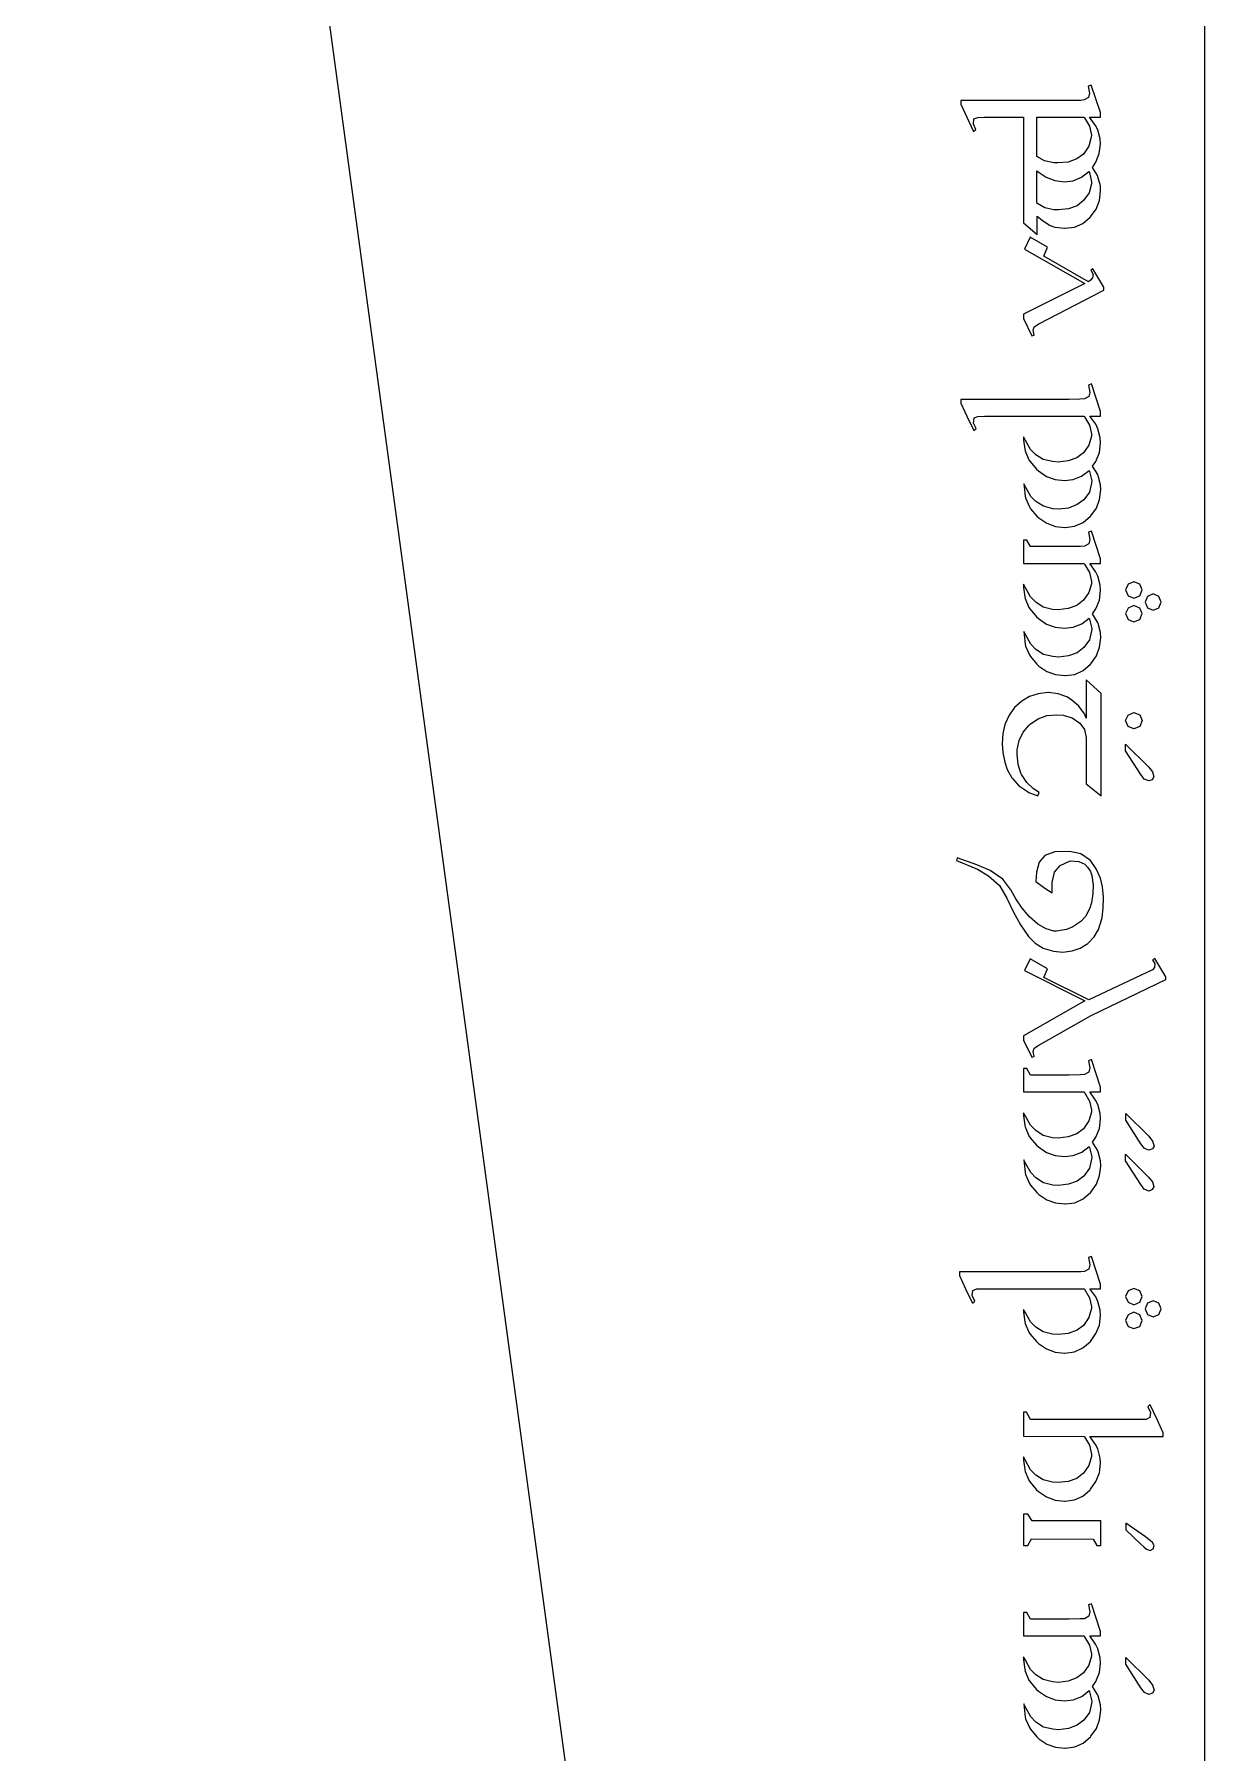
# Model space of a CAD drawing. Header units: inches. Extents: x 0.5 to 23.6, y 0.2 to 34.6.
# Drawn here: x 0.48 to 5.01, y 15.51 to 22.16 of the extents above; entities that cross this region are included whole.
import ezdxf

# ---------------------------------------------------------------- set-up
doc = ezdxf.new("R2010")
doc.units = ezdxf.units.IN
doc.header["$MEASUREMENT"] = 0
doc.layers.add('cut', color=6, linetype='Continuous', lineweight=0)
doc.layers.add('etch', color=1, linetype='Continuous', lineweight=0)

msp = doc.modelspace()

# ---------------------------------------------------------------- linework, layer by layer
at = {"layer": 'cut'}
for p, q in [((5.0067, 34.569), (5.0067, 2.3782)), ((0.4785, 30.6327), (4.0678, 4.1441))]:
    msp.add_line(p, q, dxfattribs=at)
at = {"layer": 'etch', "color": 1, "lineweight": 0}
for p, q in [((4.5676, 21.966), (4.5563, 21.9613)), ((4.5563, 21.9613), (4.5619, 21.9341)), ((4.6033, 21.8598), (4.5676, 21.966)), ((4.4811, 21.9068), (4.0629, 21.9068)), ((4.0629, 21.9068), (4.0629, 21.8918)), ((4.0629, 21.8918), (4.0864, 21.842)), ((4.5281, 21.9068), (4.4811, 21.9068)), ((4.5403, 21.9087), (4.5281, 21.9068)), ((4.5572, 21.9172), (4.5403, 21.9087)), ((4.5619, 21.9341), (4.5572, 21.9172)), ((4.0864, 21.842), (4.1127, 21.7865)), ((4.1118, 21.8147), (4.1136, 21.8354)), ((4.1212, 21.794), (4.1118, 21.8147)), ((4.1136, 21.8354), (4.1287, 21.841)), ((4.1287, 21.841), (4.1541, 21.842)), ((4.1541, 21.842), (4.3063, 21.842)), ((4.3063, 21.842), (4.3063, 21.4332)), ((4.358, 21.842), (4.5394, 21.842)), ((4.358, 21.6897), (4.358, 21.842)), ((4.5394, 21.842), (4.5422, 21.8392)), ((4.5422, 21.8392), (4.5619, 21.8072)), ((4.5619, 21.842), (4.6033, 21.842)), ((4.5845, 21.81), (4.5619, 21.842)), ((4.6033, 21.842), (4.6033, 21.8598)), ((4.1127, 21.7865), (4.1212, 21.794)), ((4.5676, 21.764), (4.5591, 21.7292)), ((4.5619, 21.8072), (4.5685, 21.7724)), ((4.5685, 21.7724), (4.5676, 21.764)), ((4.5929, 21.7931), (4.5845, 21.81)), ((4.6023, 21.7583), (4.5929, 21.7931)), ((4.6033, 21.7377), (4.6023, 21.7583)), ((4.3871, 21.6728), (4.358, 21.6897)), ((4.5121, 21.6803), (4.4783, 21.6681)), ((4.5375, 21.6991), (4.5121, 21.6803)), ((4.5591, 21.7292), (4.5375, 21.6991)), ((4.5854, 21.6672), (4.5986, 21.701)), ((4.5986, 21.701), (4.6033, 21.7377)), ((4.358, 21.6343), (4.3627, 21.6296)), ((4.358, 21.5093), (4.358, 21.6343)), ((4.3627, 21.6296), (4.3937, 21.6089)), ((4.4238, 21.6653), (4.3871, 21.6728)), ((4.4388, 21.6644), (4.4238, 21.6653)), ((4.4783, 21.6681), (4.4388, 21.6644)), ((4.5309, 21.6089), (4.5591, 21.6315)), ((4.5591, 21.6315), (4.5619, 21.6277)), ((4.5619, 21.6277), (4.5694, 21.592)), ((4.5732, 21.6474), (4.5854, 21.6672)), ((4.592, 21.6155), (4.5732, 21.6474)), ((4.5939, 21.6108), (4.592, 21.6155)), ((4.3937, 21.6089), (4.4275, 21.5967)), ((4.4275, 21.5967), (4.4642, 21.592)), ((4.4642, 21.592), (4.498, 21.5957)), ((4.498, 21.5957), (4.5309, 21.6089)), ((4.56, 21.5488), (4.5384, 21.5187)), ((4.5694, 21.5835), (4.56, 21.5488)), ((4.5694, 21.592), (4.5694, 21.5835)), ((4.6033, 21.576), (4.5939, 21.6108)), ((4.5995, 21.5196), (4.6042, 21.5563)), ((4.6042, 21.5563), (4.6033, 21.576)), ((4.3881, 21.4914), (4.358, 21.5093)), ((4.4238, 21.483), (4.3881, 21.4914)), ((4.4407, 21.483), (4.4238, 21.483)), ((4.4802, 21.4867), (4.4407, 21.483)), ((4.5131, 21.4989), (4.4802, 21.4867)), ((4.5384, 21.5187), (4.5131, 21.4989)), ((4.5657, 21.4557), (4.5873, 21.4858)), ((4.5873, 21.4858), (4.5995, 21.5196)), ((4.3063, 21.4332), (4.3589, 21.3871)), ((4.3589, 21.3871), (4.3589, 21.4585)), ((4.3589, 21.4585), (4.3796, 21.4416)), ((4.3796, 21.4416), (4.4097, 21.4228)), ((4.4097, 21.4228), (4.4275, 21.4162)), ((4.4275, 21.4162), (4.4651, 21.4115)), ((4.467, 21.4115), (4.5037, 21.4162)), ((4.5037, 21.4162), (4.5356, 21.4303)), ((4.5356, 21.4303), (4.5638, 21.4548)), ((4.5638, 21.4548), (4.5657, 21.4557)), ((4.3317, 21.3768), (4.3091, 21.3307)), ((4.3993, 21.3382), (4.3317, 21.3768)), ((4.4651, 21.4115), (4.467, 21.4115)), ((4.3091, 21.3307), (4.5431, 21.1982)), ((4.3843, 21.3035), (4.3993, 21.3382)), ((4.5572, 21.2048), (4.3843, 21.3035)), ((4.5732, 21.2198), (4.5647, 21.2104)), ((4.5741, 21.2546), (4.5666, 21.249)), ((4.5666, 21.249), (4.576, 21.233)), ((4.576, 21.233), (4.5732, 21.2198)), ((4.6164, 21.1832), (4.5741, 21.2546)), ((4.5431, 21.1982), (4.3063, 21.0789)), ((4.3646, 21.0422), (4.6164, 21.1719)), ((4.5647, 21.2104), (4.5572, 21.2048)), ((4.6164, 21.1719), (4.6164, 21.1832)), ((4.3063, 21.0789), (4.3063, 21.0619)), ((4.3063, 21.0619), (4.3383, 20.9952)), ((4.343, 21.0178), (4.3477, 21.03)), ((4.3477, 20.998), (4.343, 21.0178)), ((4.3477, 21.03), (4.3646, 21.0422)), ((4.3383, 20.9952), (4.3477, 20.998)), ((4.482, 20.749), (4.0629, 20.749)), ((4.0629, 20.749), (4.0629, 20.7349)), ((4.5234, 20.7499), (4.482, 20.749)), ((4.5413, 20.7509), (4.5234, 20.7499)), ((4.5582, 20.7603), (4.5413, 20.7509)), ((4.5685, 20.8091), (4.5572, 20.8044)), ((4.5572, 20.8044), (4.5629, 20.7762)), ((4.5629, 20.7762), (4.5582, 20.7603)), ((4.6033, 20.702), (4.5685, 20.8091)), ((4.0629, 20.7349), (4.0864, 20.6841)), ((4.0864, 20.6841), (4.1136, 20.6287)), ((4.1146, 20.6776), (4.1296, 20.6832)), ((4.1296, 20.6832), (4.155, 20.6841)), ((4.155, 20.6841), (4.5403, 20.6841)), ((4.5403, 20.6841), (4.5422, 20.6823)), ((4.5422, 20.6823), (4.5619, 20.6494)), ((4.5854, 20.6531), (4.5629, 20.6841)), ((4.5629, 20.6841), (4.6033, 20.6841)), ((4.6033, 20.6841), (4.6033, 20.702)), ((4.1127, 20.6569), (4.1146, 20.6776)), ((4.1221, 20.6362), (4.1127, 20.6569)), ((4.1136, 20.6287), (4.1221, 20.6362)), ((4.5619, 20.6494), (4.5685, 20.6155)), ((4.5939, 20.6353), (4.5854, 20.6531)), ((4.6023, 20.6005), (4.5939, 20.6353)), ((4.3138, 20.5902), (4.3063, 20.6043)), ((4.3063, 20.6043), (4.3063, 20.592)), ((4.3063, 20.592), (4.311, 20.5563)), ((4.311, 20.5563), (4.3129, 20.5497)), ((4.3129, 20.5497), (4.327, 20.515)), ((4.3336, 20.5554), (4.3138, 20.5902)), ((4.3533, 20.5347), (4.3336, 20.5554)), ((4.5591, 20.5723), (4.5384, 20.5422)), ((4.5685, 20.6071), (4.5591, 20.5723)), ((4.5685, 20.6155), (4.5685, 20.6071)), ((4.5995, 20.5432), (4.6033, 20.5808)), ((4.6033, 20.5808), (4.6023, 20.6005)), ((4.327, 20.515), (4.3317, 20.5084)), ((4.3317, 20.5084), (4.3561, 20.4793)), ((4.3824, 20.5169), (4.3533, 20.5347)), ((4.4181, 20.5084), (4.3824, 20.5169)), ((4.4398, 20.5065), (4.4181, 20.5084)), ((4.4792, 20.5112), (4.4398, 20.5065)), ((4.5121, 20.5234), (4.4792, 20.5112)), ((4.5384, 20.5422), (4.5121, 20.5234)), ((4.5732, 20.4905), (4.5864, 20.5093)), ((4.5929, 20.4586), (4.5732, 20.4905)), ((4.5864, 20.5093), (4.5995, 20.5432)), ((4.3148, 20.4088), (4.3072, 20.4229)), ((4.3072, 20.4229), (4.3082, 20.4107)), ((4.3561, 20.4793), (4.3636, 20.4727)), ((4.3636, 20.4727), (4.3946, 20.4511)), ((4.3946, 20.4511), (4.4285, 20.4389)), ((4.4285, 20.4389), (4.4642, 20.4351)), ((4.4642, 20.4351), (4.498, 20.4389)), ((4.498, 20.4389), (4.5309, 20.452)), ((4.5309, 20.452), (4.56, 20.4746)), ((4.56, 20.4746), (4.5619, 20.4699)), ((4.5694, 20.4257), (4.561, 20.3909)), ((4.5619, 20.4699), (4.5704, 20.4342)), ((4.5704, 20.4342), (4.5694, 20.4257)), ((4.5948, 20.4539), (4.5929, 20.4586)), ((4.6033, 20.4191), (4.5948, 20.4539)), ((4.6052, 20.3994), (4.6033, 20.4191)), ((4.3082, 20.4107), (4.3119, 20.3749)), ((4.3119, 20.3749), (4.3138, 20.3684)), ((4.3138, 20.3684), (4.3289, 20.3336)), ((4.3345, 20.374), (4.3148, 20.4088)), ((4.3542, 20.3543), (4.3345, 20.374)), ((4.3834, 20.3355), (4.3542, 20.3543)), ((4.5394, 20.3609), (4.514, 20.3421)), ((4.561, 20.3909), (4.5394, 20.3609)), ((4.5882, 20.3289), (4.6005, 20.3618)), ((4.6005, 20.3618), (4.6052, 20.3994)), ((4.3289, 20.3336), (4.3326, 20.3261)), ((4.3326, 20.3261), (4.3571, 20.2979)), ((4.3571, 20.2979), (4.3646, 20.2904)), ((4.3646, 20.2904), (4.3965, 20.2697)), ((4.4191, 20.3261), (4.3834, 20.3355)), ((4.4407, 20.3251), (4.4191, 20.3261)), ((4.4802, 20.3289), (4.4407, 20.3251)), ((4.514, 20.3421), (4.4802, 20.3289)), ((4.5366, 20.2734), (4.5647, 20.2969)), ((4.5647, 20.2969), (4.5666, 20.2988)), ((4.5666, 20.2988), (4.5882, 20.3289)), ((4.3965, 20.2697), (4.4294, 20.2575)), ((4.4294, 20.2575), (4.4661, 20.2537)), ((4.4661, 20.2537), (4.467, 20.2537)), ((4.467, 20.2537), (4.5037, 20.2584)), ((4.5037, 20.2584), (4.5366, 20.2734)), ((4.5685, 20.2396), (4.5572, 20.2349)), ((4.5572, 20.2349), (4.5629, 20.2077)), ((4.6033, 20.1325), (4.5685, 20.2396)), ((4.3185, 20.2048), (4.3063, 20.2048)), ((4.3063, 20.2048), (4.3063, 20.1146)), ((4.3326, 20.1795), (4.3185, 20.2048)), ((4.482, 20.1795), (4.3326, 20.1795)), ((4.5253, 20.1804), (4.482, 20.1795)), ((4.5413, 20.1813), (4.5253, 20.1804)), ((4.5582, 20.1907), (4.5413, 20.1813)), ((4.5629, 20.2077), (4.5582, 20.1907)), ((4.3063, 20.1146), (4.5403, 20.1146)), ((4.5403, 20.1146), (4.5422, 20.1118)), ((4.5422, 20.1118), (4.5619, 20.0789)), ((4.5845, 20.0827), (4.5629, 20.1146)), ((4.5629, 20.1146), (4.6033, 20.1146)), ((4.6033, 20.1146), (4.6033, 20.1325)), ((4.3138, 20.0206), (4.3063, 20.0338)), ((4.3063, 20.0338), (4.3063, 20.0216)), ((4.3063, 20.0216), (4.311, 19.9849)), ((4.3336, 19.9849), (4.3138, 20.0206)), ((4.5685, 20.0357), (4.5591, 20.0018)), ((4.5619, 20.0789), (4.5685, 20.0451)), ((4.5685, 20.0451), (4.5685, 20.0357)), ((4.5939, 20.0648), (4.5845, 20.0827)), ((4.6023, 20.03), (4.5939, 20.0648)), ((4.6033, 20.0094), (4.6023, 20.03)), ((4.7114, 20.0338), (4.701, 20.0122)), ((4.733, 20.0432), (4.7114, 20.0338)), ((4.7555, 20.0347), (4.733, 20.0432)), ((4.7649, 20.0122), (4.7555, 20.0347)), ((4.311, 19.9849), (4.3129, 19.9784)), ((4.3129, 19.9784), (4.327, 19.9436)), ((4.3533, 19.9643), (4.3336, 19.9849)), ((4.3824, 19.9455), (4.3533, 19.9643)), ((4.5121, 19.952), (4.4792, 19.9398)), ((4.5384, 19.9718), (4.5121, 19.952)), ((4.5591, 20.0018), (4.5384, 19.9718)), ((4.5864, 19.9389), (4.5995, 19.9727)), ((4.5995, 19.9727), (4.6033, 20.0094)), ((4.701, 20.0122), (4.7114, 19.9896)), ((4.7114, 19.9896), (4.733, 19.9802)), ((4.733, 19.9511), (4.7114, 19.9417)), ((4.733, 19.9802), (4.7555, 19.9896)), ((4.7555, 19.9417), (4.733, 19.9511)), ((4.7555, 19.9896), (4.7649, 20.0122)), ((4.7856, 19.9859), (4.7762, 19.9652)), ((4.7762, 19.9652), (4.7856, 19.9426)), ((4.8072, 19.9962), (4.7856, 19.9859)), ((4.8298, 19.9868), (4.8072, 19.9962)), ((4.8392, 19.9652), (4.8298, 19.9868)), ((4.8298, 19.9426), (4.8392, 19.9652)), ((4.327, 19.9436), (4.3317, 19.937)), ((4.3317, 19.937), (4.3561, 19.9079)), ((4.3561, 19.9079), (4.3636, 19.9013)), ((4.3636, 19.9013), (4.3946, 19.8797)), ((4.4181, 19.9361), (4.3824, 19.9455)), ((4.4398, 19.9351), (4.4181, 19.9361)), ((4.4792, 19.9398), (4.4398, 19.9351)), ((4.5319, 19.8806), (4.56, 19.9032)), ((4.56, 19.9032), (4.5619, 19.8985)), ((4.5619, 19.8985), (4.5704, 19.8628)), ((4.5732, 19.9191), (4.5864, 19.9389)), ((4.592, 19.8872), (4.5732, 19.9191)), ((4.5948, 19.8825), (4.592, 19.8872)), ((4.7114, 19.9417), (4.701, 19.9201)), ((4.701, 19.9201), (4.7114, 19.8975)), ((4.7114, 19.8975), (4.733, 19.8881)), ((4.733, 19.8881), (4.7555, 19.8975)), ((4.7649, 19.9201), (4.7555, 19.9417)), ((4.7555, 19.8975), (4.7649, 19.9201)), ((4.7856, 19.9426), (4.8072, 19.9332)), ((4.8072, 19.9332), (4.8298, 19.9426)), ((4.3148, 19.8364), (4.3072, 19.8515)), ((4.3072, 19.8515), (4.3082, 19.8383)), ((4.3082, 19.8383), (4.3119, 19.8017)), ((4.3345, 19.8017), (4.3148, 19.8364)), ((4.3946, 19.8797), (4.4285, 19.8675)), ((4.4285, 19.8675), (4.4642, 19.8637)), ((4.4642, 19.8637), (4.498, 19.8675)), ((4.498, 19.8675), (4.5319, 19.8806)), ((4.561, 19.8186), (4.5394, 19.7885)), ((4.5694, 19.8534), (4.561, 19.8186)), ((4.5704, 19.8628), (4.5694, 19.8534)), ((4.6033, 19.8468), (4.5948, 19.8825)), ((4.6005, 19.7904), (4.6052, 19.827)), ((4.6052, 19.827), (4.6033, 19.8468)), ((4.3119, 19.8017), (4.3138, 19.7942)), ((4.3138, 19.7942), (4.3289, 19.7603)), ((4.3289, 19.7603), (4.3326, 19.7537)), ((4.3326, 19.7537), (4.3571, 19.7246)), ((4.3542, 19.781), (4.3345, 19.8017)), ((4.3834, 19.7622), (4.3542, 19.781)), ((4.4191, 19.7537), (4.3834, 19.7622)), ((4.4407, 19.7519), (4.4191, 19.7537)), ((4.4802, 19.7566), (4.4407, 19.7519)), ((4.514, 19.7688), (4.4802, 19.7566)), ((4.5394, 19.7885), (4.514, 19.7688)), ((4.5666, 19.7265), (4.5882, 19.7566)), ((4.5882, 19.7566), (4.6005, 19.7904)), ((4.3571, 19.7246), (4.3655, 19.7171)), ((4.3655, 19.7171), (4.3965, 19.6964)), ((4.3965, 19.6964), (4.4294, 19.6842)), ((4.4679, 19.6804), (4.5046, 19.6851)), ((4.5046, 19.6851), (4.5366, 19.7002)), ((4.5366, 19.7002), (4.5647, 19.7246)), ((4.5647, 19.7246), (4.5666, 19.7265)), ((4.4294, 19.6842), (4.4661, 19.6804)), ((4.4661, 19.6804), (4.4679, 19.6804)), ((4.607, 19.6109), (4.5488, 19.6645)), ((4.5488, 19.6645), (4.5488, 19.516)), ((4.2715, 19.5564), (4.2509, 19.5272)), ((4.2988, 19.5818), (4.2715, 19.5564)), ((4.3289, 19.5996), (4.2988, 19.5818)), ((4.3627, 19.61), (4.3289, 19.5996)), ((4.4003, 19.6146), (4.3627, 19.61)), ((4.4022, 19.6146), (4.4003, 19.6146)), ((4.4398, 19.61), (4.4022, 19.6146)), ((4.4736, 19.5977), (4.4398, 19.61)), ((4.4914, 19.5865), (4.4736, 19.5977)), ((4.5196, 19.562), (4.4914, 19.5865)), ((4.5413, 19.5319), (4.5196, 19.562)), ((4.607, 19.2152), (4.607, 19.6109)), ((4.2339, 19.4906), (4.2255, 19.4558)), ((4.2349, 19.4934), (4.2339, 19.4906)), ((4.2509, 19.5272), (4.2349, 19.4934)), ((4.3044, 19.4615), (4.327, 19.4878)), ((4.327, 19.4878), (4.3326, 19.4934)), ((4.3326, 19.4934), (4.3627, 19.5132)), ((4.3627, 19.5132), (4.3965, 19.5254)), ((4.3965, 19.5254), (4.4341, 19.5291)), ((4.4341, 19.5291), (4.4595, 19.5272)), ((4.4595, 19.5272), (4.4943, 19.5169)), ((4.4943, 19.5169), (4.5234, 19.4962)), ((4.5234, 19.4962), (4.5413, 19.4718)), ((4.5488, 19.516), (4.5413, 19.5319)), ((4.701, 19.5066), (4.7114, 19.5272)), ((4.7114, 19.484), (4.701, 19.5066)), ((4.701, 19.5066), (4.701, 19.5066)), ((4.7114, 19.5272), (4.733, 19.5376)), ((4.7114, 19.5272), (4.7114, 19.5272)), ((4.733, 19.5376), (4.733, 19.5376)), ((4.733, 19.5376), (4.7555, 19.5282)), ((4.7555, 19.5282), (4.7555, 19.5282)), ((4.7555, 19.5282), (4.7649, 19.5066)), ((4.7649, 19.5066), (4.7555, 19.484)), ((4.7649, 19.5066), (4.7649, 19.5066)), ((4.2255, 19.4558), (4.2236, 19.4164)), ((4.2819, 19.3929), (4.2894, 19.4295)), ((4.2894, 19.4295), (4.3044, 19.4615)), ((4.5413, 19.4718), (4.5488, 19.4408)), ((4.5488, 19.4408), (4.5488, 19.2613)), ((4.733, 19.4746), (4.7114, 19.484)), ((4.7114, 19.484), (4.7114, 19.484)), ((4.7555, 19.484), (4.733, 19.4746)), ((4.733, 19.4746), (4.733, 19.4746)), ((4.733, 19.4746), (4.733, 19.4746)), ((4.733, 19.4746), (4.733, 19.4746)), ((4.7555, 19.484), (4.7555, 19.484)), ((4.2236, 19.4164), (4.2255, 19.3825)), ((4.2255, 19.3825), (4.233, 19.3459)), ((4.2809, 19.3759), (4.2819, 19.3929)), ((4.2847, 19.3365), (4.2809, 19.3759)), ((4.701, 19.3891), (4.701, 19.4145)), ((4.701, 19.4145), (4.7894, 19.3271)), ((4.7593, 19.2979), (4.701, 19.3891)), ((4.233, 19.3459), (4.2433, 19.3167)), ((4.2433, 19.3167), (4.2612, 19.2848)), ((4.295, 19.3026), (4.2847, 19.3365)), ((4.2978, 19.297), (4.295, 19.3026)), ((4.3185, 19.2669), (4.2978, 19.297)), ((4.7734, 19.2791), (4.7593, 19.2979)), ((4.7593, 19.2979), (4.7593, 19.2979)), ((4.7894, 19.3271), (4.8044, 19.3083)), ((4.81, 19.2885), (4.8035, 19.2773)), ((4.8044, 19.3083), (4.8044, 19.3083)), ((4.8044, 19.3083), (4.81, 19.2885)), ((4.81, 19.2885), (4.81, 19.2885)), ((4.2612, 19.2848), (4.265, 19.281)), ((4.265, 19.281), (4.2894, 19.2528)), ((4.2894, 19.2528), (4.2903, 19.2519)), ((4.2903, 19.2519), (4.3213, 19.2312)), ((4.3448, 19.2415), (4.3185, 19.2669)), ((4.3213, 19.2312), (4.326, 19.2284)), ((4.326, 19.2284), (4.3618, 19.2152)), ((4.3665, 19.2275), (4.3448, 19.2415)), ((4.3618, 19.2152), (4.3665, 19.2275)), ((4.5488, 19.2613), (4.607, 19.2152)), ((4.7903, 19.2726), (4.7734, 19.2791)), ((4.7734, 19.2791), (4.7734, 19.2791)), ((4.8035, 19.2773), (4.7903, 19.2726)), ((4.7903, 19.2726), (4.7903, 19.2726)), ((4.7903, 19.2726), (4.7903, 19.2726)), ((4.7903, 19.2726), (4.7903, 19.2726)), ((4.8035, 19.2773), (4.8035, 19.2773)), ((4.0488, 18.9746), (4.046, 18.9652)), ((4.046, 18.9652), (4.1277, 18.9314)), ((4.1259, 18.9474), (4.0488, 18.9746)), ((4.3665, 18.9587), (4.3561, 18.9201)), ((4.3881, 18.984), (4.3665, 18.9587)), ((4.4275, 18.9981), (4.3881, 18.984)), ((4.4849, 19), (4.4275, 18.9981)), ((4.4482, 18.9455), (4.4867, 18.9634)), ((4.5272, 18.9906), (4.4849, 19)), ((4.4867, 18.9634), (4.5206, 18.9615)), ((4.5206, 18.9615), (4.5431, 18.9512)), ((4.5657, 18.9652), (4.5272, 18.9906)), ((4.5873, 18.9324), (4.5657, 18.9652)), ((4.1766, 18.9258), (4.1259, 18.9474)), ((4.1277, 18.9314), (4.171, 18.906)), ((4.171, 18.906), (4.2133, 18.8675)), ((4.2255, 18.8919), (4.1766, 18.9258)), ((4.2565, 18.8515), (4.2255, 18.8919)), ((4.3561, 18.9201), (4.3542, 18.8835)), ((4.4172, 18.8797), (4.4257, 18.9192)), ((4.4257, 18.9192), (4.4482, 18.9455)), ((4.5431, 18.9512), (4.5535, 18.9389)), ((4.5535, 18.9389), (4.5647, 18.922)), ((4.5647, 18.922), (4.5704, 18.907)), ((4.5704, 18.907), (4.5751, 18.8694)), ((4.6023, 18.8995), (4.5873, 18.9324)), ((4.6033, 18.8966), (4.6023, 18.8995)), ((4.6117, 18.8628), (4.6033, 18.8966)), ((4.2133, 18.8675), (4.2415, 18.8196)), ((4.2762, 18.8168), (4.2565, 18.8515)), ((4.3542, 18.8835), (4.3881, 18.8581)), ((4.3881, 18.8581), (4.4172, 18.8393)), ((4.4172, 18.8393), (4.4172, 18.8797)), ((4.5741, 18.8374), (4.5694, 18.8008)), ((4.5751, 18.8694), (4.5741, 18.8374)), ((4.6155, 18.8233), (4.6117, 18.8628)), ((4.6146, 18.7801), (4.6155, 18.8205)), ((4.6155, 18.8205), (4.6155, 18.8233)), ((4.2415, 18.8196), (4.2659, 18.767)), ((4.2659, 18.767), (4.2941, 18.7162)), ((4.3007, 18.7801), (4.2762, 18.8168)), ((4.3289, 18.7463), (4.3007, 18.7801)), ((4.5629, 18.7801), (4.546, 18.7482)), ((4.5694, 18.8008), (4.5629, 18.7801)), ((4.6099, 18.7444), (4.6146, 18.7801)), ((4.2941, 18.7162), (4.3223, 18.6749)), ((4.3618, 18.7181), (4.3289, 18.7463)), ((4.3937, 18.7002), (4.3618, 18.7181)), ((4.4238, 18.6918), (4.3937, 18.7002)), ((4.4332, 18.6918), (4.4238, 18.6918)), ((4.4717, 18.6974), (4.4332, 18.6918)), ((4.4971, 18.7077), (4.4717, 18.6974)), ((4.5281, 18.7284), (4.4971, 18.7077)), ((4.546, 18.7482), (4.5281, 18.7284)), ((4.5788, 18.6692), (4.5967, 18.6983)), ((4.5967, 18.6983), (4.608, 18.735)), ((4.608, 18.735), (4.6099, 18.7444)), ((4.3223, 18.6749), (4.3251, 18.6711)), ((4.3251, 18.6711), (4.3505, 18.6448)), ((4.3505, 18.6448), (4.3824, 18.626)), ((4.3824, 18.626), (4.3852, 18.6241)), ((4.3852, 18.6241), (4.4219, 18.6138)), ((4.4943, 18.6147), (4.5253, 18.625)), ((4.5253, 18.625), (4.5554, 18.6429)), ((4.5554, 18.6429), (4.5788, 18.6692)), ((4.3317, 18.5846), (4.3091, 18.5386)), ((4.3993, 18.5461), (4.3317, 18.5846)), ((4.4219, 18.6138), (4.4586, 18.61)), ((4.4586, 18.61), (4.4943, 18.6147)), ((4.8138, 18.5856), (4.8053, 18.5799)), ((4.8053, 18.5799), (4.8147, 18.5649)), ((4.8147, 18.5649), (4.8129, 18.5508)), ((4.8561, 18.5141), (4.8138, 18.5856)), ((4.3091, 18.5386), (4.5431, 18.422)), ((4.3843, 18.5113), (4.3993, 18.5461)), ((4.5591, 18.4258), (4.3843, 18.5113)), ((4.8044, 18.5414), (4.5591, 18.4258)), ((4.5676, 18.3647), (4.8561, 18.5038)), ((4.8129, 18.5508), (4.8044, 18.5414)), ((4.8561, 18.5038), (4.8561, 18.5141)), ((4.5431, 18.422), (4.3063, 18.2867)), ((4.3646, 18.2501), (4.5676, 18.3647)), ((4.3063, 18.2867), (4.3063, 18.2698)), ((4.3063, 18.2698), (4.3383, 18.2031)), ((4.343, 18.2256), (4.3477, 18.2378)), ((4.3477, 18.2059), (4.343, 18.2256)), ((4.3477, 18.2378), (4.3646, 18.2501)), ((4.3185, 18.1598), (4.3063, 18.1598)), ((4.3063, 18.1598), (4.3063, 18.0696)), ((4.3326, 18.1345), (4.3185, 18.1598)), ((4.3383, 18.2031), (4.3477, 18.2059)), ((4.5685, 18.1946), (4.5572, 18.1899)), ((4.5572, 18.1899), (4.5629, 18.1627)), ((4.5629, 18.1627), (4.5582, 18.1457)), ((4.6033, 18.0875), (4.5685, 18.1946)), ((4.482, 18.1345), (4.3326, 18.1345)), ((4.5253, 18.1354), (4.482, 18.1345)), ((4.5413, 18.1363), (4.5253, 18.1354)), ((4.5582, 18.1457), (4.5413, 18.1363)), ((4.3063, 18.0696), (4.5403, 18.0696)), ((4.5403, 18.0696), (4.5422, 18.0668)), ((4.5422, 18.0668), (4.5619, 18.0339)), ((4.5619, 18.0339), (4.5685, 18.0001)), ((4.5845, 18.0377), (4.5629, 18.0696)), ((4.5629, 18.0696), (4.6033, 18.0696)), ((4.5939, 18.0198), (4.5845, 18.0377)), ((4.6033, 18.0696), (4.6033, 18.0875)), ((4.3138, 17.9756), (4.3063, 17.9888)), ((4.3063, 17.9888), (4.3063, 17.9766)), ((4.3063, 17.9766), (4.311, 17.9399)), ((4.3336, 17.9399), (4.3138, 17.9756)), ((4.5591, 17.9568), (4.5384, 17.9268)), ((4.5685, 17.9907), (4.5591, 17.9568)), ((4.5685, 18.0001), (4.5685, 17.9907)), ((4.6023, 17.985), (4.5939, 18.0198)), ((4.5995, 17.9277), (4.6033, 17.9644)), ((4.6033, 17.9644), (4.6023, 17.985)), ((4.702, 17.9597), (4.702, 17.985)), ((4.702, 17.985), (4.7903, 17.8976)), ((4.7602, 17.8685), (4.702, 17.9597)), ((4.311, 17.9399), (4.3129, 17.9334)), ((4.3129, 17.9334), (4.327, 17.8986)), ((4.327, 17.8986), (4.3317, 17.892)), ((4.3317, 17.892), (4.3561, 17.8629)), ((4.3533, 17.9193), (4.3336, 17.9399)), ((4.3824, 17.9005), (4.3533, 17.9193)), ((4.4181, 17.892), (4.3824, 17.9005)), ((4.4398, 17.8901), (4.4181, 17.892)), ((4.4792, 17.8948), (4.4398, 17.8901)), ((4.5121, 17.907), (4.4792, 17.8948)), ((4.5384, 17.9268), (4.5121, 17.907)), ((4.5732, 17.8741), (4.5864, 17.8939)), ((4.5864, 17.8939), (4.5995, 17.9277)), ((4.7903, 17.8976), (4.8053, 17.8788)), ((4.3561, 17.8629), (4.3636, 17.8563)), ((4.3636, 17.8563), (4.3946, 17.8347)), ((4.3946, 17.8347), (4.4285, 17.8225)), ((4.498, 17.8225), (4.5319, 17.8356)), ((4.5319, 17.8356), (4.56, 17.8582)), ((4.56, 17.8582), (4.5619, 17.8535)), ((4.5619, 17.8535), (4.5704, 17.8178)), ((4.592, 17.8431), (4.5732, 17.8741)), ((4.5948, 17.8375), (4.592, 17.8431)), ((4.6033, 17.8018), (4.5948, 17.8375)), ((4.701, 17.8018), (4.701, 17.8281)), ((4.701, 17.8281), (4.7894, 17.7398)), ((4.7743, 17.8497), (4.7602, 17.8685)), ((4.7602, 17.8685), (4.7602, 17.8685)), ((4.7912, 17.8431), (4.7743, 17.8497)), ((4.7743, 17.8497), (4.7743, 17.8497)), ((4.8044, 17.8488), (4.7912, 17.8431)), ((4.7912, 17.8431), (4.7912, 17.8431)), ((4.7912, 17.8431), (4.7912, 17.8431)), ((4.7912, 17.8431), (4.7912, 17.8431)), ((4.8119, 17.8591), (4.8044, 17.8488)), ((4.8044, 17.8488), (4.8044, 17.8488)), ((4.8053, 17.8788), (4.8053, 17.8788)), ((4.8053, 17.8788), (4.8119, 17.8591)), ((4.8119, 17.8591), (4.8119, 17.8591)), ((4.3148, 17.7914), (4.3072, 17.8065)), ((4.3072, 17.8065), (4.3082, 17.7933)), ((4.3082, 17.7933), (4.3119, 17.7567)), ((4.3119, 17.7567), (4.3138, 17.7491)), ((4.3345, 17.7567), (4.3148, 17.7914)), ((4.3542, 17.736), (4.3345, 17.7567)), ((4.4285, 17.8225), (4.4642, 17.8187)), ((4.4642, 17.8187), (4.498, 17.8225)), ((4.561, 17.7736), (4.5394, 17.7435)), ((4.5694, 17.8084), (4.561, 17.7736)), ((4.5704, 17.8178), (4.5694, 17.8084)), ((4.6005, 17.7454), (4.6052, 17.782)), ((4.6052, 17.782), (4.6033, 17.8018)), ((4.7593, 17.7106), (4.701, 17.8018)), ((4.3138, 17.7491), (4.3289, 17.7153)), ((4.3289, 17.7153), (4.3326, 17.7087)), ((4.3326, 17.7087), (4.3571, 17.6796)), ((4.3834, 17.7172), (4.3542, 17.736)), ((4.4191, 17.7087), (4.3834, 17.7172)), ((4.4407, 17.7069), (4.4191, 17.7087)), ((4.4802, 17.7116), (4.4407, 17.7069)), ((4.514, 17.7238), (4.4802, 17.7116)), ((4.5394, 17.7435), (4.514, 17.7238)), ((4.5666, 17.6815), (4.5882, 17.7116)), ((4.5882, 17.7116), (4.6005, 17.7454)), ((4.7734, 17.6928), (4.7593, 17.7106)), ((4.7593, 17.7106), (4.7593, 17.7106)), ((4.7903, 17.6852), (4.7734, 17.6928)), ((4.7734, 17.6928), (4.7734, 17.6928)), ((4.7894, 17.7398), (4.8044, 17.721)), ((4.8035, 17.6909), (4.7903, 17.6852)), ((4.81, 17.7012), (4.8035, 17.6909)), ((4.8035, 17.6909), (4.8035, 17.6909)), ((4.8044, 17.721), (4.8044, 17.721)), ((4.8044, 17.721), (4.81, 17.7012)), ((4.81, 17.7012), (4.81, 17.7012)), ((4.3571, 17.6796), (4.3655, 17.6721)), ((4.3655, 17.6721), (4.3965, 17.6514)), ((4.3965, 17.6514), (4.4294, 17.6392)), ((4.4294, 17.6392), (4.4661, 17.6354)), ((4.4661, 17.6354), (4.4679, 17.6354)), ((4.4679, 17.6354), (4.5046, 17.6401)), ((4.5046, 17.6401), (4.5366, 17.6552)), ((4.5366, 17.6552), (4.5647, 17.6796)), ((4.5647, 17.6796), (4.5666, 17.6815)), ((4.7903, 17.6852), (4.7903, 17.6852)), ((4.7903, 17.6852), (4.7903, 17.6852)), ((4.7903, 17.6852), (4.7903, 17.6852)), ((4.5685, 17.4324), (4.5572, 17.4277)), ((4.5572, 17.4277), (4.5629, 17.4005)), ((4.6033, 17.3253), (4.5685, 17.4324)), ((4.482, 17.3732), (4.0582, 17.3732)), ((4.0582, 17.3732), (4.0582, 17.3582)), ((4.0582, 17.3582), (4.0817, 17.3074)), ((4.5281, 17.3732), (4.482, 17.3732)), ((4.5413, 17.3742), (4.5281, 17.3732)), ((4.5582, 17.3836), (4.5413, 17.3742)), ((4.5629, 17.4005), (4.5582, 17.3836)), ((4.0817, 17.3074), (4.108, 17.252)), ((4.1071, 17.2811), (4.1099, 17.3009)), ((4.1099, 17.3009), (4.1249, 17.3065)), ((4.1249, 17.3065), (4.1503, 17.3074)), ((4.1503, 17.3074), (4.5403, 17.3074)), ((4.5403, 17.3074), (4.5422, 17.3056)), ((4.5422, 17.3056), (4.5619, 17.2727)), ((4.5854, 17.2764), (4.5629, 17.3074)), ((4.5629, 17.3074), (4.6033, 17.3074)), ((4.6033, 17.3074), (4.6033, 17.3253)), ((4.7114, 17.299), (4.701, 17.2774)), ((4.733, 17.3084), (4.7114, 17.299)), ((4.7555, 17.299), (4.733, 17.3084)), ((4.7649, 17.2774), (4.7555, 17.299)), ((4.1174, 17.2595), (4.1071, 17.2811)), ((4.108, 17.252), (4.1174, 17.2595)), ((4.3138, 17.2144), (4.3063, 17.2276)), ((4.3063, 17.2276), (4.3063, 17.2163)), ((4.5685, 17.2304), (4.5591, 17.1956)), ((4.5619, 17.2727), (4.5685, 17.2388)), ((4.5685, 17.2388), (4.5685, 17.2304)), ((4.5939, 17.2586), (4.5854, 17.2764)), ((4.6023, 17.2238), (4.5939, 17.2586)), ((4.701, 17.2774), (4.7114, 17.2548)), ((4.7114, 17.2548), (4.733, 17.2454)), ((4.733, 17.2454), (4.7555, 17.2548)), ((4.7555, 17.2548), (4.7649, 17.2774)), ((4.7856, 17.2511), (4.7762, 17.2294)), ((4.7762, 17.2294), (4.7856, 17.2078)), ((4.8072, 17.2605), (4.7856, 17.2511)), ((4.8298, 17.252), (4.8072, 17.2605)), ((4.8392, 17.2294), (4.8298, 17.252)), ((4.8298, 17.2078), (4.8392, 17.2294)), ((4.3063, 17.2163), (4.311, 17.1796)), ((4.311, 17.1796), (4.3129, 17.1731)), ((4.3129, 17.1731), (4.327, 17.1392)), ((4.3336, 17.1796), (4.3138, 17.2144)), ((4.3533, 17.159), (4.3336, 17.1796)), ((4.3824, 17.1402), (4.3533, 17.159)), ((4.5384, 17.1655), (4.5131, 17.1467)), ((4.5591, 17.1956), (4.5384, 17.1655)), ((4.5864, 17.1336), (4.5995, 17.1665)), ((4.5995, 17.1665), (4.6033, 17.2041)), ((4.6033, 17.2041), (4.6023, 17.2238)), ((4.7114, 17.2069), (4.701, 17.1843)), ((4.701, 17.1843), (4.7114, 17.1618)), ((4.733, 17.2163), (4.7114, 17.2069)), ((4.7114, 17.1618), (4.733, 17.1533)), ((4.7555, 17.2069), (4.733, 17.2163)), ((4.733, 17.1533), (4.7555, 17.1618)), ((4.7649, 17.1843), (4.7555, 17.2069)), ((4.7555, 17.1618), (4.7649, 17.1843)), ((4.7856, 17.2078), (4.8072, 17.1984)), ((4.8072, 17.1984), (4.8298, 17.2078)), ((4.327, 17.1392), (4.3317, 17.1317)), ((4.3317, 17.1317), (4.3561, 17.1026)), ((4.3561, 17.1026), (4.3636, 17.096)), ((4.3636, 17.096), (4.3946, 17.0753)), ((4.4181, 17.1317), (4.3824, 17.1402)), ((4.4398, 17.1308), (4.4181, 17.1317)), ((4.4792, 17.1345), (4.4398, 17.1308)), ((4.5131, 17.1467), (4.4792, 17.1345)), ((4.5356, 17.0781), (4.5638, 17.1016)), ((4.5638, 17.1016), (4.5657, 17.1035)), ((4.5657, 17.1035), (4.5864, 17.1336)), ((4.3946, 17.0753), (4.4285, 17.0622)), ((4.4285, 17.0622), (4.4642, 17.0584)), ((4.4642, 17.0584), (4.4661, 17.0584)), ((4.4661, 17.0584), (4.5027, 17.0631)), ((4.5027, 17.0631), (4.5356, 17.0781)), ((4.3176, 16.8291), (4.3063, 16.83)), ((4.3063, 16.83), (4.3063, 16.737)), ((4.3336, 16.8018), (4.3176, 16.8291)), ((4.7959, 16.8582), (4.7875, 16.8507)), ((4.7875, 16.8507), (4.7978, 16.8281)), ((4.7978, 16.8281), (4.795, 16.8094)), ((4.8232, 16.8018), (4.7959, 16.8582)), ((4.7527, 16.8018), (4.3336, 16.8018)), ((4.78, 16.8018), (4.7527, 16.8018)), ((4.795, 16.8094), (4.78, 16.8018)), ((4.8457, 16.7501), (4.8232, 16.8018)), ((4.3063, 16.737), (4.5413, 16.736)), ((4.5413, 16.736), (4.5422, 16.7342)), ((4.5422, 16.7342), (4.5619, 16.7022)), ((4.5619, 16.7022), (4.5685, 16.6674)), ((4.5845, 16.705), (4.5629, 16.736)), ((4.5629, 16.736), (4.8457, 16.736)), ((4.5939, 16.6872), (4.5845, 16.705)), ((4.8457, 16.736), (4.8457, 16.7501)), ((4.3138, 16.6421), (4.3063, 16.6562)), ((4.3063, 16.6562), (4.3063, 16.6439)), ((4.3063, 16.6439), (4.311, 16.6073)), ((4.3336, 16.6064), (4.3138, 16.6421)), ((4.5685, 16.658), (4.5591, 16.6233)), ((4.5685, 16.6674), (4.5685, 16.658)), ((4.6023, 16.6515), (4.5939, 16.6872)), ((4.5995, 16.5951), (4.6033, 16.6317)), ((4.6033, 16.6317), (4.6023, 16.6515)), ((4.311, 16.6073), (4.3129, 16.5998)), ((4.3129, 16.5998), (4.327, 16.5659)), ((4.327, 16.5659), (4.3317, 16.5584)), ((4.3533, 16.5857), (4.3336, 16.6064)), ((4.3824, 16.5678), (4.3533, 16.5857)), ((4.4181, 16.5584), (4.3824, 16.5678)), ((4.4792, 16.5612), (4.4398, 16.5575)), ((4.5121, 16.5735), (4.4792, 16.5612)), ((4.5384, 16.5941), (4.5121, 16.5735)), ((4.5591, 16.6233), (4.5384, 16.5941)), ((4.5657, 16.5312), (4.5864, 16.5612)), ((4.5864, 16.5612), (4.5995, 16.5951)), ((4.3317, 16.5584), (4.3561, 16.5293)), ((4.3561, 16.5293), (4.3636, 16.5227)), ((4.3636, 16.5227), (4.3946, 16.502)), ((4.3946, 16.502), (4.4285, 16.4889)), ((4.4398, 16.5575), (4.4181, 16.5584)), ((4.5027, 16.4908), (4.5356, 16.5049)), ((4.5356, 16.5049), (4.5638, 16.5293)), ((4.5638, 16.5293), (4.5657, 16.5312)), ((4.3232, 16.4353), (4.3063, 16.4353)), ((4.3063, 16.4353), (4.3063, 16.3141)), ((4.3392, 16.409), (4.3232, 16.4353)), ((4.4285, 16.4889), (4.4642, 16.4851)), ((4.4642, 16.4851), (4.467, 16.4851)), ((4.467, 16.4851), (4.5027, 16.4908)), ((4.6052, 16.409), (4.3392, 16.409)), ((4.6052, 16.3141), (4.6052, 16.409)), ((4.7781, 16.347), (4.702, 16.3996)), ((4.702, 16.3996), (4.702, 16.3742)), ((4.702, 16.3742), (4.7602, 16.3188)), ((4.3063, 16.3141), (4.3223, 16.3141)), ((4.3223, 16.3141), (4.3373, 16.3395)), ((4.3373, 16.3395), (4.576, 16.3385)), ((4.576, 16.3385), (4.5901, 16.3141)), ((4.5901, 16.3141), (4.6052, 16.3141)), ((4.7602, 16.3188), (4.7715, 16.3084)), ((4.7715, 16.3084), (4.7818, 16.299)), ((4.8044, 16.3254), (4.7781, 16.347)), ((4.7818, 16.299), (4.7959, 16.2943)), ((4.7959, 16.2943), (4.8082, 16.3009)), ((4.8119, 16.3141), (4.8044, 16.3254)), ((4.8082, 16.3009), (4.8119, 16.3141)), ((4.3185, 16.0538), (4.3063, 16.0538)), ((4.3063, 16.0538), (4.3063, 15.9635)), ((4.3326, 16.0284), (4.3185, 16.0538)), ((4.482, 16.0284), (4.3326, 16.0284)), ((4.5253, 16.0293), (4.482, 16.0284)), ((4.5413, 16.0303), (4.5253, 16.0293)), ((4.5582, 16.0397), (4.5413, 16.0303)), ((4.5685, 16.0885), (4.5572, 16.0838)), ((4.5572, 16.0838), (4.5629, 16.0566)), ((4.5629, 16.0566), (4.5582, 16.0397)), ((4.6033, 15.9814), (4.5685, 16.0885)), ((4.3063, 15.9635), (4.5403, 15.9635)), ((4.5403, 15.9635), (4.5422, 15.9607)), ((4.5422, 15.9607), (4.5619, 15.9278)), ((4.5845, 15.9316), (4.5629, 15.9635)), ((4.5629, 15.9635), (4.6033, 15.9635)), ((4.6033, 15.9635), (4.6033, 15.9814)), ((4.5619, 15.9278), (4.5685, 15.894)), ((4.5685, 15.894), (4.5685, 15.8855)), ((4.5939, 15.9137), (4.5845, 15.9316)), ((4.6023, 15.879), (4.5939, 15.9137)), ((4.3138, 15.8696), (4.3063, 15.8827)), ((4.3063, 15.8827), (4.3063, 15.8705)), ((4.3063, 15.8705), (4.311, 15.8338)), ((4.311, 15.8338), (4.3129, 15.8273)), ((4.3336, 15.8338), (4.3138, 15.8696)), ((4.3533, 15.8132), (4.3336, 15.8338)), ((4.5591, 15.8508), (4.5384, 15.8207)), ((4.5685, 15.8855), (4.5591, 15.8508)), ((4.5995, 15.8216), (4.6033, 15.8583)), ((4.6033, 15.8583), (4.6023, 15.879)), ((4.702, 15.8545), (4.702, 15.8799)), ((4.702, 15.8799), (4.7903, 15.7925)), ((4.7602, 15.7634), (4.702, 15.8545)), ((4.3129, 15.8273), (4.327, 15.7925)), ((4.327, 15.7925), (4.3317, 15.7859)), ((4.3317, 15.7859), (4.3561, 15.7568)), ((4.3824, 15.7944), (4.3533, 15.8132)), ((4.4181, 15.7859), (4.3824, 15.7944)), ((4.4398, 15.784), (4.4181, 15.7859)), ((4.4792, 15.7887), (4.4398, 15.784)), ((4.5121, 15.8009), (4.4792, 15.7887)), ((4.5384, 15.8207), (4.5121, 15.8009)), ((4.5732, 15.7681), (4.5864, 15.7878)), ((4.592, 15.737), (4.5732, 15.7681)), ((4.5864, 15.7878), (4.5995, 15.8216)), ((4.7743, 15.7446), (4.7602, 15.7634)), ((4.7602, 15.7634), (4.7602, 15.7634)), ((4.7903, 15.7925), (4.8053, 15.7737)), ((4.8053, 15.7737), (4.8053, 15.7737)), ((4.8053, 15.7737), (4.8119, 15.754)), ((4.3148, 15.6854), (4.3072, 15.7004)), ((4.3072, 15.7004), (4.3082, 15.6872)), ((4.3561, 15.7568), (4.3636, 15.7502)), ((4.3636, 15.7502), (4.3946, 15.7286)), ((4.3946, 15.7286), (4.4285, 15.7164)), ((4.4285, 15.7164), (4.4642, 15.7126)), ((4.4642, 15.7126), (4.498, 15.7164)), ((4.498, 15.7164), (4.5319, 15.7295)), ((4.5319, 15.7295), (4.56, 15.7521)), ((4.56, 15.7521), (4.5619, 15.7474)), ((4.5694, 15.7023), (4.561, 15.6675)), ((4.5619, 15.7474), (4.5704, 15.7117)), ((4.5704, 15.7117), (4.5694, 15.7023)), ((4.5948, 15.7314), (4.592, 15.737)), ((4.6033, 15.6966), (4.5948, 15.7314)), ((4.6052, 15.676), (4.6033, 15.6966)), ((4.7912, 15.737), (4.7743, 15.7446)), ((4.7743, 15.7446), (4.7743, 15.7446)), ((4.8044, 15.7427), (4.7912, 15.737)), ((4.7912, 15.737), (4.7912, 15.737)), ((4.7912, 15.737), (4.7912, 15.737)), ((4.7912, 15.737), (4.7912, 15.737)), ((4.8119, 15.754), (4.8044, 15.7427)), ((4.8044, 15.7427), (4.8044, 15.7427)), ((4.8119, 15.754), (4.8119, 15.754)), ((4.3082, 15.6872), (4.3119, 15.6506)), ((4.3119, 15.6506), (4.3138, 15.6431)), ((4.3138, 15.6431), (4.3289, 15.6092)), ((4.3345, 15.6506), (4.3148, 15.6854)), ((4.3542, 15.6299), (4.3345, 15.6506)), ((4.3834, 15.6111), (4.3542, 15.6299)), ((4.5394, 15.6374), (4.514, 15.6177)), ((4.561, 15.6675), (4.5394, 15.6374)), ((4.5882, 15.6055), (4.6005, 15.6393)), ((4.6005, 15.6393), (4.6052, 15.676)), ((4.3289, 15.6092), (4.3326, 15.6026)), ((4.3326, 15.6026), (4.3571, 15.5735)), ((4.3571, 15.5735), (4.3655, 15.566)), ((4.3655, 15.566), (4.3965, 15.5453)), ((4.4191, 15.6026), (4.3834, 15.6111)), ((4.4407, 15.6008), (4.4191, 15.6026)), ((4.4802, 15.6055), (4.4407, 15.6008)), ((4.514, 15.6177), (4.4802, 15.6055)), ((4.5366, 15.5491), (4.5647, 15.5735)), ((4.5647, 15.5735), (4.5666, 15.5754)), ((4.5666, 15.5754), (4.5882, 15.6055)), ((4.3965, 15.5453), (4.4294, 15.5331)), ((4.4294, 15.5331), (4.4661, 15.5293)), ((4.4661, 15.5293), (4.4679, 15.5293)), ((4.4679, 15.5293), (4.5046, 15.534)), ((4.5046, 15.534), (4.5366, 15.5491))]:
    msp.add_line(p, q, dxfattribs=at)

doc.saveas('drawing.dxf')
